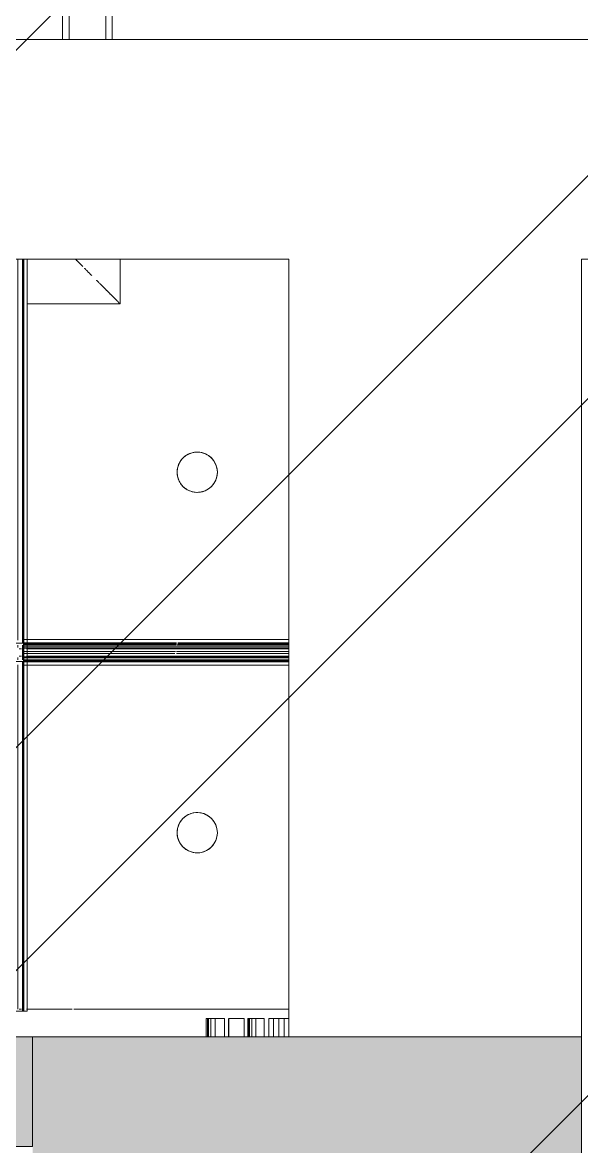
# Model space of a CAD drawing. Header units: millimetres. Extents: x -57519 to 497916, y -349472 to 446842.
# Drawn here: x 323925 to 325453, y 31307 to 34379 of the extents above; entities that cross this region are included whole.
import ezdxf

# ---------------------------------------------------------------- set-up
doc = ezdxf.new("R2010")
doc.units = ezdxf.units.MM
for name, color, linetype, lineweight in [('A-CLNG', 13, 'Continuous', 5), ('A-DETL-GENF', 92, 'Continuous', 5), ('A-FLOR', 192, 'Continuous', 5), ('A-FLOR-HRAL', 11, 'Continuous', 5), ('A-GENM', 13, 'Continuous', 5), ('A-GLAZ-CURT', 52, 'Continuous', 20), ('A-WALL', 113, 'Continuous', 20), ('A-WALL-PATT', 111, 'Continuous', 20), ('E-LITE-EQPM', 33, 'Continuous', 5), ('S-COLS', 52, 'Continuous', 20)]:
    doc.layers.add(name, color=color, linetype=linetype, lineweight=lineweight)

# ---------------------------------------------------------------- blocks, each defined once
blk = doc.blocks.new('DLN_Face Base lighting-01 - 110mm _R_-V145-SITE COVERAGE')
at = {"layer": 'E-LITE-EQPM'}
for start, end in [(75, 180), (105, 180), (60, 105), (60, 75), (45, 60), (0, 60), (30, 45), (180, 210), (180, 255), (15, 30), (330, 360), (0, 15), (345, 360), (210, 240), (285, 330), (315, 330), (330, 345), (240, 285), (255, 270), (270, 285), (285, 315)]:
    blk.add_arc((0, 0), 55, start, end, dxfattribs=at)
blk = doc.blocks.new('DLN_Face Base lighting-01 - 110mm _R_-V205-SITE COVERAGE')
at = {"layer": 'E-LITE-EQPM'}
for start, end in [(135, 180), (120, 150), (360, 135), (30, 120), (150, 180), (360, 30), (180, 210), (180, 270), (210, 240), (270, 360), (300, 360), (240, 285), (285, 300)]:
    blk.add_arc((0, 0), 55, start, end, dxfattribs=at)
blk = doc.blocks.new('System Panel - C4 Expanded Metal Mesh-V376-SITE COVERAGE')
at = {"layer": 'A-GLAZ-CURT', "lineweight": 5}
for p, q in [((75149.3, 32637.5), (75149.3, 32644)), ((75149.3, 32644), (75149.3, 32637.5)), ((75149.3, 31682.5), (75149.3, 32624)), ((75149.3, 32624), (75149.3, 31682.5)), ((75152.8, 32647.5), (75159.3, 32647.5)), ((75159.3, 32647.5), (75152.8, 32647.5)), ((75172.8, 32647.5), (75889.3, 32647.5)), ((75889.3, 32647.5), (75172.8, 32647.5)), ((75159.3, 31682.5), (75152.8, 31682.5)), ((75152.8, 31682.5), (75159.3, 31682.5)), ((75297.5, 31682.5), (75172.8, 31682.5)), ((75172.8, 31682.5), (75297.5, 31682.5)), ((75889.3, 31682.5), (75301.8, 31682.5)), ((75301.8, 31682.5), (75889.3, 31682.5))]:
    blk.add_line(p, q, dxfattribs=at)
for start, end in [(0, 180), (0, 180), (180, 0), (180, 0)]:
    blk.add_arc((75639.3, 32165), 55, start, end, dxfattribs=at)
blk = doc.blocks.new('System Panel - C4 Expanded Metal Mesh-V377-SITE COVERAGE')
at = {"layer": 'A-GLAZ-CURT', "lineweight": 5}
for p, q in [((75149.3, 33707.5), (75149.3, 33732.5)), ((75149.3, 33732.5), (75149.3, 33707.5)), ((75149.3, 33632.5), (75149.3, 33707.5)), ((75149.3, 33707.5), (75149.3, 33632.5)), ((75149.3, 32691), (75149.3, 33632.5)), ((75149.3, 33632.5), (75149.3, 32691)), ((75149.3, 32671), (75149.3, 32677.5)), ((75149.3, 32677.5), (75149.3, 32671)), ((75159.3, 32667.5), (75152.8, 32667.5)), ((75152.8, 32667.5), (75159.3, 32667.5)), ((75581.9, 32667.5), (75172.8, 32667.5)), ((75172.8, 32667.5), (75581.9, 32667.5)), ((75889.3, 32667.5), (75582.6, 32667.5)), ((75582.6, 32667.5), (75889.3, 32667.5))]:
    blk.add_line(p, q, dxfattribs=at)
for start, end in [(360, 180), (0, 180), (180, 0), (180, 0)]:
    blk.add_arc((75639.3, 33150), 55, start, end, dxfattribs=at)
blk = doc.blocks.new('Ceilings 8 - Ceilings 8-14169185-SITE COVERAGE')
at = {"layer": 'A-CLNG'}
for p, q in [((75162.3, 32691), (75162.3, 33732.5)), ((75164.3, 31677.5), (75164.3, 33732.5)), ((75164.3, 32682.5), (75164.3, 33732.5)), ((75164.3, 32691), (75164.3, 33732.5)), ((75164.3, 32691), (75164.3, 33732.5)), ((75165.3, 32691), (75165.3, 33732.5)), ((75174.3, 32682.5), (75174.3, 33732.5)), ((75582.6, 32682.5), (67426.8, 32682.5)), ((75162.3, 32682.5), (75162.3, 32691)), ((75889.3, 32692.5), (75164.3, 32692.5)), ((75164.3, 32682.5), (75164.3, 32691)), ((75164.3, 32682.5), (75164.3, 32691)), ((75172.8, 32683.5), (75164.3, 32683.5)), ((75582.6, 32682.5), (75164.3, 32682.5)), ((75172.8, 32682.5), (75164.3, 32682.5)), ((75172.8, 32682.5), (75164.3, 32682.5)), ((75165.3, 32682.5), (75165.3, 32691)), ((75582.6, 32683.5), (75172.8, 32683.5)), ((75582.6, 32682.5), (75172.8, 32682.5)), ((75582.6, 32682.5), (75172.8, 32682.5)), ((75889.3, 32682.5), (75586.2, 32682.5)), ((75889.3, 32682.5), (75586.2, 32682.5)), ((75889.3, 32682.5), (75586.2, 32682.5)), ((75889.3, 32682.5), (75586.2, 32682.5)), ((75889.3, 32683.5), (75586.5, 32683.5)), ((75162.3, 32671), (75162.3, 32677.5)), ((75162.3, 32644), (75162.3, 32671)), ((75172.8, 32680.5), (75164.3, 32680.5)), ((75164.3, 32637.5), (75164.3, 32677.5)), ((75164.3, 32637.5), (75164.3, 32677.5)), ((75164.3, 32637.5), (75164.3, 32677.5)), ((75164.3, 32677.5), (75582.6, 32677.5)), ((75582.6, 32677.5), (75164.3, 32677.5)), ((75172.8, 32672.5), (75164.3, 32672.5)), ((75164.3, 32669.5), (75172.8, 32669.5)), ((75172.8, 32660.5), (75164.3, 32660.5)), ((75172.8, 32654.5), (75164.3, 32654.5)), ((75165.3, 32637.5), (75165.3, 32677.5)), ((75582.6, 32680.5), (75172.8, 32680.5)), ((75582.6, 32672.5), (75172.8, 32672.5)), ((75582.6, 32672.5), (75172.8, 32672.5)), ((75172.8, 32669.5), (75582.4, 32669.5)), ((75582.4, 32669.5), (75172.8, 32669.5)), ((75581.9, 32667.5), (75172.8, 32667.5)), ((75581.9, 32667.5), (75172.8, 32667.5)), ((75579.8, 32660.5), (75172.8, 32660.5)), ((75579.8, 32660.5), (75172.8, 32660.5)), ((75578.1, 32654.5), (75172.8, 32654.5)), ((75578.1, 32654.5), (75172.8, 32654.5)), ((75174.3, 32637.5), (75174.3, 32677.5)), ((75582.6, 32669.5), (75889.3, 32669.5)), ((75889.3, 32669.5), (75582.6, 32669.5)), ((75889.3, 32667.5), (75582.6, 32667.5)), ((75889.3, 32667.5), (75582.6, 32667.5)), ((75889.3, 32660.5), (75582.6, 32660.5)), ((75889.3, 32660.5), (75582.6, 32660.5)), ((75889.3, 32654.5), (75582.6, 32654.5)), ((75889.3, 32654.5), (75582.6, 32654.5)), ((75889.3, 32672.5), (75583.3, 32672.5)), ((75889.3, 32672.5), (75583.3, 32672.5)), ((75584.8, 32677.5), (75889.3, 32677.5)), ((75889.3, 32677.5), (75584.8, 32677.5)), ((75889.3, 32680.5), (75585.6, 32680.5)), ((75889.3, 32632.5), (67426.8, 32632.5)), ((75162.3, 32637.5), (75162.3, 32644)), ((75162.3, 32624), (75162.3, 32632.5)), ((75162.3, 31677.5), (75162.3, 32624)), ((75172.8, 32645.5), (75164.3, 32645.5)), ((75172.8, 32642.5), (75164.3, 32642.5)), ((75889.3, 32637.5), (75164.3, 32637.5)), ((75889.3, 32637.5), (75164.3, 32637.5)), ((75172.8, 32634.5), (75164.3, 32634.5)), ((75164.3, 31677.5), (75164.3, 32632.5)), ((75164.3, 32624), (75164.3, 32632.5)), ((75164.3, 32624), (75164.3, 32632.5)), ((75889.3, 32632.5), (75164.3, 32632.5)), ((75172.8, 32632.5), (75164.3, 32632.5)), ((75172.8, 32632.5), (75164.3, 32632.5)), ((75164.3, 32631.5), (75172.8, 32631.5)), ((75164.3, 31677.5), (75164.3, 32624)), ((75164.3, 31677.5), (75164.3, 32624)), ((75164.3, 32622.5), (75889.3, 32622.5)), ((75165.3, 32624), (75165.3, 32632.5)), ((75165.3, 31677.5), (75165.3, 32624)), ((75889.3, 32647.5), (75172.8, 32647.5)), ((75889.3, 32647.5), (75172.8, 32647.5)), ((75889.3, 32645.5), (75172.8, 32645.5)), ((75889.3, 32645.5), (75172.8, 32645.5)), ((75172.8, 32642.5), (75889.3, 32642.5)), ((75889.3, 32642.5), (75172.8, 32642.5)), ((75889.3, 32634.5), (75172.8, 32634.5)), ((75889.3, 32632.5), (75172.8, 32632.5)), ((75889.3, 32632.5), (75172.8, 32632.5)), ((75172.8, 32631.5), (75889.3, 32631.5)), ((75174.3, 31677.5), (75174.3, 32632.5)), ((75164.3, 31677.5), (75114.3, 31677.5)), ((75162.3, 31677.5), (75163.8, 31677.5)), ((75165.3, 31677.5), (75163.8, 31677.5)), ((75164.3, 31677.5), (75169.8, 31677.5)), ((75172.8, 31677.5), (75164.3, 31677.5)), ((75166.8, 31677.5), (75165.3, 31677.5)), ((75169.8, 31677.5), (75166.8, 31677.5)), ((75169.8, 31677.5), (75171.3, 31677.5)), ((75171.3, 31677.5), (75169.8, 31677.5)), ((75172.8, 31677.5), (75174.2, 31677.5)), ((75174.3, 31677.5), (75172.8, 31677.5)), ((75174.2, 31677.5), (75174.3, 31677.5))]:
    blk.add_line(p, q, dxfattribs=at)
blk = doc.blocks.new('Railings 1 - Railings 1-14426586-SITE COVERAGE')
at = {"layer": 'A-FLOR-HRAL'}
for p, q in [((75289.3, 34332.5), (75289.3, 34407.5)), ((75389.3, 34332.5), (75389.3, 34407.5))]:
    blk.add_line(p, q, dxfattribs=at)
blk = doc.blocks.new('Railings 7 - Railings 7-18739482-SITE COVERAGE')
at = {"layer": 'A-FLOR-HRAL'}
for p, q in [((75428.4, 33610.3), (75428.4, 33732.5)), ((75174.7, 33610.3), (75428.4, 33610.3))]:
    blk.add_line(p, q, dxfattribs=at)
for points in [[(75316, 33722.7), (75312.8, 33726.1), (75309.5, 33729.4), (75306.2, 33732.6)], [(75308.1, 33730.7), (75310.3, 33728.4), (75313, 33725.8), (75316, 33722.7)], [(75338.5, 33700.3), (75342.7, 33696.1), (75347.1, 33691.8), (75351.4, 33687.4)], [(75365, 33673.8), (75364.4, 33674.3), (75364.1, 33674.6), (75364.1, 33674.6)], [(75364.1, 33674.6), (75364.1, 33674.6), (75364.4, 33674.3), (75365, 33673.8)], [(75367.5, 33671.3), (75367, 33671.8), (75366, 33672.8), (75365.3, 33673.5), (75365, 33673.8)], [(75365, 33673.8), (75365.3, 33673.5), (75366, 33672.8), (75367, 33671.8), (75367.5, 33671.3)], [(75371.5, 33667.3), (75372.3, 33666.5), (75373.9, 33664.8), (75375.8, 33663), (75376.7, 33662.1)], [(75382.8, 33656), (75381.7, 33657), (75379.6, 33659.1), (75377.7, 33661.1), (75376.7, 33662.1)], [(75389.3, 33649.5), (75387.1, 33651.7), (75384.9, 33653.9), (75382.8, 33656)], [(75382.8, 33656), (75384.9, 33653.9), (75387.1, 33651.7), (75389.3, 33649.5)], [(75389.3, 33649.5), (75391.5, 33647.2), (75393.7, 33645.1), (75395.8, 33642.9)], [(75389.3, 33649.5), (75391.5, 33647.2), (75393.7, 33645.1), (75395.8, 33643)], [(75395.8, 33643), (75393.7, 33645.1), (75391.5, 33647.2), (75389.3, 33649.5)], [(75407.1, 33631.7), (75406.3, 33632.5), (75404.6, 33634.1), (75402.8, 33636), (75401.9, 33636.9)], [(75413.6, 33625.2), (75414.2, 33624.6), (75414.4, 33624.3), (75414.4, 33624.3)], [(75423.2, 33615.6), (75423.2, 33615.6), (75423.2, 33615.6), (75423.2, 33615.6)], [(75423.2, 33615.6), (75424.1, 33614.7), (75425.6, 33613.2), (75426.7, 33612.1), (75427.1, 33611.7)], [(75427.1, 33611.7), (75428, 33610.8), (75428.4, 33610.3), (75428.4, 33610.3)]]:
    blk.add_open_spline(points, degree=3, dxfattribs=at)
for points, knots in [([(75316.1, 33722.7), (75317.6, 33721.2), (75320.1, 33718.7), (75323.6, 33715.1), (75325.5, 33713.3), (75326.4, 33712.4)], [-0.75, -0.75, -0.75, -0.75, -0.625, -0.5625, -0.5, -0.5, -0.5, -0.5]), ([(75331.1, 33707.6), (75331.5, 33707.3), (75333.9, 33704.9), (75336.4, 33702.4), (75338.5, 33700.3)], [-0.3991208, -0.3991208, -0.3991208, -0.3991208, -0.375, -0.25, -0.25, -0.25, -0.25]), ([(75371.5, 33667.3), (75371.1, 33667.7), (75370.4, 33668.4), (75369, 33669.8), (75368.1, 33670.7), (75367.5, 33671.3)], [0.25, 0.25, 0.25, 0.25, 0.27083333, 0.29166667, 0.33333333, 0.33333333, 0.33333333, 0.33333333]), ([(75367.5, 33671.3), (75368.1, 33670.7), (75369, 33669.8), (75370.4, 33668.4), (75371.1, 33667.7), (75371.5, 33667.3)], [0.66666667, 0.66666667, 0.66666667, 0.66666667, 0.70833333, 0.72916667, 0.75, 0.75, 0.75, 0.75]), ([(75376.7, 33662.1), (75376.2, 33662.5), (75375.3, 33663.5), (75373.5, 33665.3), (75372.3, 33666.5), (75371.5, 33667.3)], [0.16666667, 0.16666667, 0.16666667, 0.16666667, 0.1875, 0.20833333, 0.25, 0.25, 0.25, 0.25]), ([(75376.7, 33662.1), (75377.2, 33661.6), (75378.2, 33660.6), (75380.2, 33658.6), (75381.7, 33657.1), (75382.8, 33656)], [0.83333333, 0.83333333, 0.83333333, 0.83333333, 0.85416667, 0.875, 0.91666667, 0.91666667, 0.91666667, 0.91666667]), ([(75408.9, 33629.9), (75407.4, 33631.4), (75404.3, 33634.5), (75397.8, 33641), (75392.7, 33646), (75389.3, 33649.5)], [-0.1666667, -0.1666667, -0.1666667, -0.1666667, -0.125, -0.0833333, 0, 0, 0, 0]), ([(75401.9, 33636.9), (75402.3, 33636.4), (75403.3, 33635.5), (75405.1, 33633.7), (75406.3, 33632.5), (75407.1, 33631.7)], [0.16666667, 0.16666667, 0.16666667, 0.16666667, 0.1875, 0.20833333, 0.25, 0.25, 0.25, 0.25]), ([(75407.1, 33631.7), (75407.5, 33631.3), (75408.2, 33630.6), (75409.6, 33629.2), (75411.1, 33627.6), (75412.6, 33626.2), (75413.3, 33625.5), (75413.6, 33625.2)], [0.25, 0.25, 0.25, 0.25, 0.2708333, 0.2916667, 0.3333333, 0.375, 0.4166667, 0.4166667, 0.4166667, 0.4166667]), ([(75411.1, 33627.7), (75410.5, 33628.3), (75409.6, 33629.2), (75408.2, 33630.6), (75407.5, 33631.3), (75407.1, 33631.7)], [0.66666667, 0.66666667, 0.66666667, 0.66666667, 0.70833333, 0.72916667, 0.75, 0.75, 0.75, 0.75]), ([(75417, 33621.8), (75415.8, 33623), (75413.8, 33624.9), (75411.1, 33627.7), (75409.6, 33629.2), (75408.9, 33629.9)], [-0.25, -0.25, -0.25, -0.25, -0.20833333, -0.1875, -0.16666667, -0.16666667, -0.16666667, -0.16666667]), ([(75414.4, 33624.3), (75414.4, 33624.3), (75414, 33624.8), (75412.6, 33626.2), (75411.6, 33627.2), (75411.1, 33627.7)], [0.5, 0.5, 0.5, 0.5, 0.5833333, 0.625, 0.6666667, 0.6666667, 0.6666667, 0.6666667]), ([(75417, 33621.8), (75417.6, 33621.2), (75418.7, 33620), (75420.9, 33617.9), (75422.3, 33616.4), (75423.2, 33615.6)], [-0.75, -0.75, -0.75, -0.75, -0.72916667, -0.70833333, -0.66694929, -0.66694929, -0.66694929, -0.66694929]), ([(75428.4, 33610.3), (75428.4, 33610.3), (75427.8, 33611), (75425.6, 33613.2), (75423.3, 33615.5), (75420.9, 33617.9), (75418.7, 33620), (75417.6, 33621.2), (75417, 33621.8)], [-0.5, -0.5, -0.5, -0.5, -0.4166667, -0.375, -0.3333333, -0.2916667, -0.2708333, -0.25, -0.25, -0.25, -0.25])]:
    blk.add_open_spline(points, degree=3, knots=knots, dxfattribs=at)

msp = doc.modelspace()

# ---------------------------------------------------------------- hatches: boundary and pattern name
at = {"layer": 'A-DETL-GENF'}
h = msp.add_hatch(dxfattribs=at)
h.set_pattern_fill('FP_40', color=250, style=0, pattern_type=2)
h.set_pattern_definition([(45, (248763.4, 0), (-1257.236, 1257.236), []), (45, (248763.4, 1905), (-1257.236, 1257.236), [])])
h.paths.add_polyline_path([(325750.1, -8642.5), (328562.7, -8642.5), (328562.7, 4657.5), (341312.7, 4657.5), (341312.7, 30557.5), (342712.7, 30557.5), (342712.7, 48907.7), (339962.7, 48907.7), (339962.7, 52157.5), (338962.7, 52157.5), (338962.7, 53757.5), (297512.7, 53757.5), (297512.7, 52247.5), (286277.7, 52247.5), (286277.7, 34407.5), (285902.7, 34407.5), (285902.7, 7407.5), (286277.7, 7407.5), (286277.7, -2267.5), (315555.2, -2267.5), (315555.2, -8642.5), (321257.1, -8642.5)], flags=0)
at = {"layer": 'A-WALL-PATT', "lineweight": 5, "transparency": 33554432}
msp.add_hatch(color=253, dxfattribs=at).paths.add_polyline_path([(323952.7, 31307.5), (323952.7, 31607.5), (322702.7, 31607.5), (322702.7, 31307.5), (323503.6, 31307.5)], flags=0)
at = {"layer": 'S-COLS', "transparency": 33554432}
msp.add_hatch(color=9, dxfattribs=at).paths.add_polyline_path([(323952.7, 30107.5), (325452.7, 30107.5), (325452.7, 31607.5), (323952.7, 31607.5), (323952.7, 30377.1)], flags=0)

# ---------------------------------------------------------------- linework, layer by layer
at = {"layer": 'A-FLOR'}
for p, q in [((333552.7, 34332.5), (312652.7, 34332.5)), ((316190.2, 33732.5), (324652.7, 33732.5)), ((324652.7, 31607.5), (324652.7, 33732.5)), ((333552.7, 33732.5), (325452.7, 33732.5)), ((325452.7, 33732.5), (325452.7, 30992.7)), ((323952.7, 31607.5), (317890.2, 31607.5)), ((317890.2, 31607.5), (325452.7, 31607.5)), ((323952.7, 31607.5), (324433.1, 31607.5)), ((323952.7, 31307.5), (323952.7, 31607.5)), ((324452.9, 31607.5), (324487.9, 31607.5)), ((324490.6, 31607.5), (324544, 31607.5)), ((324564.8, 31607.5), (324623.2, 31607.5)), ((324628.3, 31607.5), (324652.7, 31607.5)), ((324653.1, 31607.5), (324776.8, 31607.5)), ((324777.7, 31607.5), (324784.2, 31607.5)), ((324790.4, 31607.5), (324800.8, 31607.5)), ((324801.7, 31607.5), (324811.9, 31607.5)), ((324818.9, 31607.5), (324825, 31607.5)), ((324828.5, 31607.5), (324856.2, 31607.5)), ((324859.9, 31607.5), (324878.9, 31607.5)), ((324887.9, 31607.5), (324906.9, 31607.5)), ((324927.7, 31607.5), (324942.4, 31607.5)), ((324942.5, 31607.5), (324950.7, 31607.5)), ((324962.8, 31607.5), (324980.6, 31607.5)), ((325001.5, 31607.5), (325050.9, 31607.5)), ((325051.9, 31607.5), (325110, 31607.5)), ((325110.9, 31607.5), (325117.4, 31607.5)), ((325123.7, 31607.5), (325134.1, 31607.5)), ((325135, 31607.5), (325145.2, 31607.5)), ((325152.1, 31607.5), (325158.2, 31607.5)), ((325166.8, 31607.5), (325184.1, 31607.5)), ((325190.4, 31607.5), (325220.3, 31607.5)), ((325221.7, 31607.5), (325271.3, 31607.5)), ((325292.2, 31607.5), (325452.7, 31607.5)), ((325452.7, 30992.7), (325452.7, 31554.7)), ((317890.2, 31307.5), (323952.7, 31307.5))]:
    msp.add_line(p, q, dxfattribs=at)
at = {"layer": 'A-GENM'}
for p, q in [((324427, 31657.5), (324433.1, 31657.5)), ((324427, 31607.5), (324427, 31657.5)), ((324430.6, 31657.5), (324433.1, 31657.5)), ((324430.6, 31657.5), (324430.6, 31607.5)), ((324433.1, 31657.5), (324439.5, 31657.5)), ((324433.1, 31607.5), (324433.1, 31657.5)), ((324439.5, 31657.5), (324451.3, 31657.5)), ((324439.5, 31607.5), (324439.5, 31657.5)), ((324451.3, 31657.5), (324476.8, 31657.5)), ((324451.3, 31607.5), (324451.3, 31657.5)), ((324476.8, 31607.5), (324476.8, 31657.5)), ((324487.9, 31607.5), (324487.9, 31657.5)), ((324488.8, 31657.5), (324531.3, 31657.5)), ((324488.8, 31607.5), (324488.8, 31657.5)), ((324531.3, 31607.5), (324531.3, 31657.5)), ((324541.4, 31657.5), (324544, 31657.5)), ((324541.4, 31657.5), (324541.4, 31607.5)), ((324543.1, 31657.5), (324543.1, 31607.5)), ((324543.3, 31657.5), (324545.6, 31657.5)), ((324543.3, 31657.5), (324543.3, 31607.5)), ((324544, 31657.5), (324544, 31607.5)), ((324545.2, 31657.5), (324545.2, 31607.5)), ((324545.6, 31657.5), (324552.1, 31657.5)), ((324545.6, 31657.5), (324545.6, 31607.5)), ((324552.1, 31657.5), (324563.2, 31657.5)), ((324552.1, 31657.5), (324552.1, 31607.5)), ((324563.2, 31657.5), (324585.7, 31657.5)), ((324563.2, 31657.5), (324563.2, 31607.5)), ((324585.7, 31657.5), (324585.7, 31607.5)), ((324598.6, 31657.5), (324611.3, 31657.5)), ((324598.6, 31607.5), (324598.6, 31657.5)), ((324611.3, 31657.5), (324623.2, 31657.5)), ((324611.3, 31607.5), (324611.3, 31657.5)), ((324623.2, 31657.5), (324625.9, 31657.5)), ((324625.9, 31657.5), (324628.3, 31657.5)), ((324625.9, 31607.5), (324625.9, 31657.5)), ((324628.3, 31657.5), (324640.4, 31657.5)), ((324640.4, 31657.5), (324652.7, 31657.5)), ((324640.4, 31607.5), (324640.4, 31657.5)), ((324433.1, 31607.5), (324427, 31607.5)), ((324433.1, 31607.5), (324430.6, 31607.5)), ((324439.5, 31607.5), (324433.1, 31607.5)), ((324451.3, 31607.5), (324439.5, 31607.5)), ((324451.3, 31607.5), (324444.4, 31607.5)), ((324476.8, 31607.5), (324451.3, 31607.5)), ((324469.4, 31607.5), (324452.9, 31607.5)), ((324531.3, 31607.5), (324488.8, 31607.5)), ((324523.9, 31607.5), (324490.6, 31607.5)), ((324523.9, 31607.5), (324490.6, 31607.5)), ((324544, 31607.5), (324541.4, 31607.5)), ((324545.6, 31607.5), (324543.3, 31607.5)), ((324552.1, 31607.5), (324545.6, 31607.5)), ((324563.2, 31607.5), (324552.1, 31607.5)), ((324563.2, 31607.5), (324557, 31607.5)), ((324585.7, 31607.5), (324563.2, 31607.5)), ((324578.3, 31607.5), (324564.8, 31607.5)), ((324578.3, 31607.5), (324564.8, 31607.5)), ((324611.3, 31607.5), (324598.6, 31607.5)), ((324623.2, 31607.5), (324611.3, 31607.5)), ((324625.9, 31607.5), (324623.2, 31607.5)), ((324628.3, 31607.5), (324625.9, 31607.5)), ((324640.4, 31607.5), (324628.3, 31607.5)), ((324652.7, 31607.5), (324640.4, 31607.5)), ((324684.6, 31607.5), (324661, 31607.5)), ((324697.2, 31607.5), (324678.3, 31607.5)), ((324690.9, 31607.5), (324684.6, 31607.5)), ((324714.4, 31607.5), (324690.9, 31607.5)), ((324727.9, 31607.5), (324720.5, 31607.5)), ((324759.3, 31607.5), (324727.9, 31607.5)), ((324766.6, 31607.5), (324759.3, 31607.5)), ((324784.2, 31607.5), (324777.7, 31607.5)), ((324786.1, 31607.5), (324777.7, 31607.5)), ((324800.8, 31607.5), (324786.1, 31607.5)), ((324800.8, 31607.5), (324790.4, 31607.5)), ((324815, 31607.5), (324800.8, 31607.5)), ((324811.9, 31607.5), (324801.7, 31607.5)), ((324825, 31607.5), (324815, 31607.5)), ((324868.9, 31607.5), (324859.9, 31607.5)), ((324878.9, 31607.5), (324859.9, 31607.5)), ((324879.5, 31607.5), (324868.9, 31607.5)), ((324898.1, 31607.5), (324887.3, 31607.5)), ((324906.9, 31607.5), (324887.9, 31607.5)), ((324906.9, 31607.5), (324898.1, 31607.5)), ((324927.7, 31607.5), (324917.8, 31607.5)), ((324934.2, 31607.5), (324927.7, 31607.5)), ((324942.4, 31607.5), (324927.7, 31607.5)), ((324942.4, 31607.5), (324934.2, 31607.5)), ((324953.7, 31607.5), (324942.4, 31607.5)), ((324950.7, 31607.5), (324942.5, 31607.5)), ((324962.8, 31607.5), (324953.7, 31607.5)), ((324968.7, 31607.5), (324962.8, 31607.5)), ((324988.7, 31607.5), (324982.2, 31607.5)), ((324999.8, 31607.5), (324988.7, 31607.5)), ((324999.8, 31607.5), (324993.6, 31607.5)), ((325022.3, 31607.5), (324999.8, 31607.5)), ((325014.9, 31607.5), (325001.5, 31607.5)), ((325014.9, 31607.5), (325001.5, 31607.5)), ((325062.2, 31607.5), (325051.9, 31607.5)), ((325077.3, 31607.5), (325051.9, 31607.5)), ((325092.5, 31607.5), (325062.2, 31607.5)), ((325099.9, 31607.5), (325092.5, 31607.5)), ((325117.4, 31607.5), (325110.9, 31607.5)), ((325119.3, 31607.5), (325110.9, 31607.5)), ((325134.1, 31607.5), (325119.3, 31607.5)), ((325134.1, 31607.5), (325123.7, 31607.5)), ((325148.3, 31607.5), (325134.1, 31607.5)), ((325145.2, 31607.5), (325135, 31607.5)), ((325158.2, 31607.5), (325148.3, 31607.5)), ((325188.5, 31607.5), (325166.8, 31607.5)), ((325203, 31607.5), (325190.4, 31607.5)), ((325196.7, 31607.5), (325190.4, 31607.5)), ((325220.3, 31607.5), (325196.7, 31607.5)), ((325251.3, 31607.5), (325221.7, 31607.5)), ((325258.6, 31607.5), (325251.3, 31607.5)), ((325279.5, 31607.5), (325273, 31607.5)), ((325290.6, 31607.5), (325279.5, 31607.5)), ((325290.6, 31607.5), (325284.4, 31607.5)), ((325313.1, 31607.5), (325290.6, 31607.5)), ((325305.7, 31607.5), (325292.2, 31607.5)), ((325305.7, 31607.5), (325292.2, 31607.5))]:
    msp.add_line(p, q, dxfattribs=at)
at = {"layer": 'A-WALL', "lineweight": 5}
for p, q in [((324034.7, 34332.5), (324034.7, 34407.5)), ((324170.7, 34407.5), (324170.7, 34332.5))]:
    msp.add_line(p, q, dxfattribs=at)
at = {"layer": 'A-WALL', "color": 53}
msp.add_line((323952.7, 31607.5), (322702.7, 31607.5), dxfattribs=at)
at = {"layer": 'S-COLS', "color": 53}
for p, q in [((325452.7, 31607.5), (323952.7, 31607.5)), ((325452.7, 30457.5), (325452.7, 31607.5))]:
    msp.add_line(p, q, dxfattribs=at)

# ---------------------------------------------------------------- block references
at = {"layer": 'A-CLNG'}
msp.add_blockref('Ceilings 8 - Ceilings 8-14169185-SITE COVERAGE', (248763.4, 0), dxfattribs=at)
at = {"layer": 'A-FLOR-HRAL'}
for name in ['Railings 1 - Railings 1-14426586-SITE COVERAGE', 'Railings 7 - Railings 7-18739482-SITE COVERAGE']:
    msp.add_blockref(name, (248763.4, 0), dxfattribs=at)
at = {"layer": 'A-GLAZ-CURT', "lineweight": 5}
for name in ['System Panel - C4 Expanded Metal Mesh-V377-SITE COVERAGE', 'System Panel - C4 Expanded Metal Mesh-V376-SITE COVERAGE']:
    msp.add_blockref(name, (248763.4, 0), dxfattribs=at)
at = {"layer": 'E-LITE-EQPM', "rotation": 180}
for name, p in [('DLN_Face Base lighting-01 - 110mm _R_-V145-SITE COVERAGE', (324402.7, 33150)), ('DLN_Face Base lighting-01 - 110mm _R_-V205-SITE COVERAGE', (324402.7, 32165))]:
    msp.add_blockref(name, p, dxfattribs=at)

doc.saveas('drawing.dxf')
